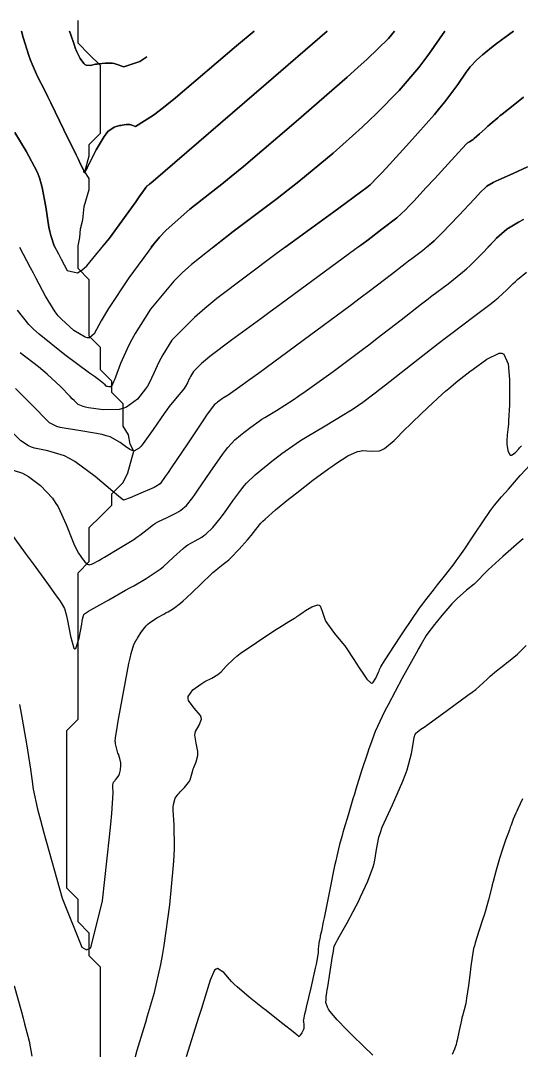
# Model space of a CAD drawing. Header units: metres. Extents: x 837475 to 838479, y 1189012 to 1191015.
# Drawn here: x 838348.7 to 838393.2, y 1190923.4 to 1191014.8 of the extents above; entities that cross this region are included whole.
import ezdxf

# ---------------------------------------------------------------- set-up
doc = ezdxf.new("R2010")
doc.units = ezdxf.units.M
doc.header["$LTSCALE"] = 0.3
for name, color, linetype in [('COTAS 10', 1, 'Continuous'), ('COTAS INT', 252, 'Continuous'), ('DRENAJE', 5, 'Continuous')]:
    doc.layers.add(name, color=color, linetype=linetype)

msp = doc.modelspace()

# ---------------------------------------------------------------- linework, layer by layer
at = {"layer": 'COTAS 10'}
for points, elevation in [([(838348.207, 1191004.885), (838349.237, 1191003.216), (838350.193, 1191001.388), (838350.396, 1191000.859), (838350.572, 1191000.321), (838350.637, 1191000), (838350.985, 1190998.296), (838351.242, 1190996.493), (838351.32, 1190996.095), (838351.401, 1190995.74), (838351.716, 1190994.824), (838352.094, 1190994.106), (838352.215, 1190993.877), (838352.342, 1190993.634), (838352.857, 1190992.648), (838353.776, 1190992.436), (838354.157, 1190992.681), (838354.594, 1190993.059), (838356.629, 1190995.52), (838358.568, 1190998.213), (838358.944, 1190998.736), (838359.25, 1190999.162), (838359.776, 1190999.899), (838359.836, 1190999.993), (838359.84, 1191000), (838359.849, 1191000.014), (838359.861, 1191000.032), (838359.889, 1191000.082), (838359.906, 1191000.11), (838359.91, 1191000.116), (838359.914, 1191000.121), (838359.928, 1191000.131), (838359.939, 1191000.134), (838359.942, 1191000.135), (838359.945, 1191000.135), (838359.954, 1191000.136), (838359.963, 1191000.136), (838359.966, 1191000.135), (838359.974, 1191000.132), (838360.06, 1191000.198), (838360.112, 1191000.24), (838360.175, 1191000.293), (838360.503, 1191000.574), (838370.51, 1191009.198), (838375.918, 1191013.872), (838370.51, 1191009.198), (838360.503, 1191000.574), (838360.175, 1191000.293), (838360.112, 1191000.24), (838360.06, 1191000.198), (838359.974, 1191000.132), (838359.966, 1191000.135), (838359.963, 1191000.136), (838359.954, 1191000.136), (838359.945, 1191000.135), (838359.942, 1191000.135), (838359.939, 1191000.134), (838359.928, 1191000.131), (838359.914, 1191000.121), (838359.91, 1191000.116), (838359.906, 1191000.11), (838359.889, 1191000.082), (838359.861, 1191000.032), (838359.849, 1191000.014), (838359.84, 1191000), (838359.836, 1190999.993), (838359.776, 1190999.899), (838359.25, 1190999.162), (838358.944, 1190998.736), (838358.568, 1190998.213), (838356.629, 1190995.52), (838355.947, 1190994.695)], 1690), ([(838351.784, 1190994.695), (838351.716, 1190994.824), (838351.401, 1190995.74), (838351.32, 1190996.095), (838351.242, 1190996.493), (838350.985, 1190998.296), (838350.637, 1191000), (838350.572, 1191000.321), (838350.396, 1191000.859), (838350.193, 1191001.388), (838349.237, 1191003.216), (838348.207, 1191004.885)], 1690), ([(838393.703, 1191001.848), (838392.417, 1191001.259), (838391.15, 1191000.696), (838390.881, 1191000.567), (838390.649, 1191000.45), (838390.104, 1191000.128), (838389.971, 1191000), (838389.531, 1190999.577), (838389.28, 1190999.317), (838388.988, 1190999.01), (838387.602, 1190997.513), (838386.106, 1190995.937), (838385.745, 1190995.581), (838385.407, 1190995.26), (838384.382, 1190994.39), (838383.429, 1190993.676), (838383.137, 1190993.452), (838382.833, 1190993.219), (838381.633, 1190992.283), (838379.655, 1190990.772), (838378.861, 1190990.177), (838377.959, 1190989.503), (838373.81, 1190986.43), (838369.839, 1190983.512), (838369.049, 1190982.937), (838368.393, 1190982.463), (838367.145, 1190981.589), (838366.804, 1190981.384), (838366.72, 1190981.331), (838366.642, 1190981.28), (838366.397, 1190981.107), (838366.197, 1190980.951), (838366.146, 1190980.911), (838366.097, 1190980.872), (838365.935, 1190980.739), (838365.474, 1190980.13), (838365.237, 1190979.79), (838364.952, 1190979.376), (838363.525, 1190977.263), (838362.096, 1190975.139), (838361.81, 1190974.719), (838361.571, 1190974.371), (838361.101, 1190973.722), (838360.744, 1190973.486), (838360.576, 1190973.398), (838360.377, 1190973.301), (838359.407, 1190972.872), (838358.461, 1190972.479), (838358.277, 1190972.404), (838358.126, 1190972.345), (838357.866, 1190972.255), (838357.457, 1190972.581), (838357.213, 1190972.784), (838356.913, 1190973.036), (838355.358, 1190974.352), (838353.544, 1190975.698), (838353.08, 1190975.969), (838352.634, 1190976.196), (838351.161, 1190976.647), (838349.962, 1190976.881), (838349.688, 1190976.97), (838349.439, 1190977.069), (838348.748, 1190977.517), (838347.829, 1190978.439)], 1700), ([(838384.742, 1190994.695), (838385.407, 1190995.26), (838385.745, 1190995.581), (838386.106, 1190995.937), (838387.602, 1190997.513), (838388.988, 1190999.01), (838389.28, 1190999.317), (838389.531, 1190999.577), (838389.971, 1191000), (838390.104, 1191000.128), (838390.649, 1191000.45), (838390.881, 1191000.567), (838391.15, 1191000.696), (838392.417, 1191001.259), (838393.703, 1191001.848)], 1700), ([(838393.307, 1190968.841), (838392.954, 1190968.54), (838391.503, 1190967.259), (838390.217, 1190966.082), (838389.967, 1190965.846), (838389.763, 1190965.65), (838389.411, 1190965.265), (838389.208, 1190965.035), (838389.098, 1190964.935), (838388.965, 1190964.82), (838388.291, 1190964.276), (838387.453, 1190963.538), (838387.216, 1190963.302), (838386.977, 1190963.051), (838386.097, 1190962.028), (838385.342, 1190961.077), (838385.182, 1190960.871), (838385.043, 1190960.69), (838384.719, 1190960.246), (838384.281, 1190959.495), (838384.07, 1190959.12), (838383.821, 1190958.674), (838382.595, 1190956.459), (838381.326, 1190954.1), (838381.05, 1190953.563), (838380.805, 1190953.075), (838380.192, 1190951.73), (838379.763, 1190950.578), (838379.634, 1190950.212), (838379.501, 1190949.825), (838378.988, 1190948.259), (838378.474, 1190946.622), (838378.341, 1190946.191), (838378.212, 1190945.769), (838377.78, 1190944.327), (838377.418, 1190943.085), (838377.332, 1190942.791), (838377.253, 1190942.517), (838377.023, 1190941.706), (838376.776, 1190940.683), (838376.688, 1190940.276), (838376.59, 1190939.816), (838376.162, 1190937.706), (838375.751, 1190935.644), (838375.664, 1190935.214), (838375.588, 1190934.845), (838375.411, 1190934.02), (838375.316, 1190933.602), (838375.293, 1190933.489), (838375.271, 1190933.378), (838375.203, 1190932.987), (838375.153, 1190932.618), (838375.142, 1190932.519), (838375.134, 1190932.423), (838375.117, 1190932.09), (838375.015, 1190931.419), (838374.953, 1190931.109), (838374.876, 1190930.746), (838374.476, 1190928.988), (838374.073, 1190927.277), (838373.995, 1190926.943), (838373.931, 1190926.671), (838373.818, 1190926.196), (838373.812, 1190926.078), (838373.815, 1190926.031), (838373.82, 1190925.978), (838373.856, 1190925.736), (838373.859, 1190925.453), (838373.844, 1190925.375), (838373.822, 1190925.296), (838373.683, 1190925.013), (838373.535, 1190924.785), (838373.507, 1190924.741), (838373.484, 1190924.707), (838373.448, 1190924.653), (838373.226, 1190924.831), (838373.085, 1190924.943), (838372.911, 1190925.081), (838371.995, 1190925.806), (838370.847, 1190926.717), (838370.525, 1190926.972), (838370.202, 1190927.229), (838369.021, 1190928.169), (838367.948, 1190929.081), (838367.693, 1190929.32), (838367.456, 1190929.554), (838366.752, 1190930.349), (838366.21, 1190930.705), (838366.075, 1190930.663), (838365.946, 1190930.559), (838365.538, 1190929.672), (838364.99, 1190927.845), (838364.774, 1190927.148), (838364.529, 1190926.369), (838363.413, 1190922.865)], 1710)]:
    msp.add_lwpolyline(points, dxfattribs=dict(at, elevation=elevation))
at = {"layer": 'COTAS INT'}
for points, elevation in [([(838365.811, 1190994.695), (838367.578, 1190996.096), (838371.491, 1190999.022), (838372.475, 1190999.786), (838372.747, 1191000), (838373.418, 1191000.529), (838376.465, 1191003.047), (838379.045, 1191005.353), (838379.693, 1191005.963), (838380.312, 1191006.561), (838382.307, 1191008.62), (838384.047, 1191010.656), (838384.506, 1191011.24), (838384.954, 1191011.833), (838386.366, 1191013.872), (838384.954, 1191011.833), (838384.506, 1191011.24), (838384.047, 1191010.656), (838382.307, 1191008.62), (838380.312, 1191006.561), (838379.693, 1191005.963), (838379.045, 1191005.353), (838376.465, 1191003.047), (838373.418, 1191000.529), (838372.747, 1191000), (838372.475, 1190999.786), (838371.491, 1190999.022), (838367.578, 1190996.096), (838363.903, 1190993.182), (838363.069, 1190992.426), (838362.314, 1190991.691), (838360.246, 1190989.222), (838358.896, 1190987.063), (838358.593, 1190986.525), (838358.321, 1190986.012), (838357.592, 1190984.376), (838357.153, 1190983.179), (838357.063, 1190982.944), (838356.987, 1190982.75), (838356.826, 1190982.398), (838356.741, 1190982.336), (838356.714, 1190982.326), (838356.684, 1190982.318), (838356.562, 1190982.316), (838356.45, 1190982.332), (838356.427, 1190982.336), (838356.408, 1190982.341), (838356.369, 1190982.357), (838356.338, 1190982.388), (838356.324, 1190982.401), (838356.308, 1190982.418), (838356.233, 1190982.495), (838355.63, 1190982.96), (838355.283, 1190983.22), (838354.857, 1190983.538), (838352.664, 1190985.159), (838350.375, 1190986.981), (838349.888, 1190987.425), (838349.465, 1190987.842), (838348.467, 1190989.131)], 1694), ([(838372.201, 1190994.695), (838376.532, 1190997.858), (838377.526, 1190998.586), (838378.337, 1190999.182), (838379.435, 1191000), (838379.738, 1191000.226), (838380.4, 1191000.912), (838380.745, 1191001.283), (838381.16, 1191001.731), (838383.242, 1191004.003), (838385.442, 1191006.483), (838385.931, 1191007.063), (838386.367, 1191007.597), (838387.51, 1191009.142), (838388.257, 1191010.231), (838388.444, 1191010.479), (838388.623, 1191010.704), (838389.197, 1191011.318), (838389.712, 1191011.769), (838389.854, 1191011.89), (838389.996, 1191012.008), (838390.506, 1191012.423), (838391.048, 1191012.842), (838391.21, 1191012.963), (838391.377, 1191013.087), (838392.024, 1191013.557), (838392.462, 1191013.872), (838392.024, 1191013.557), (838391.377, 1191013.087), (838391.21, 1191012.963), (838391.048, 1191012.842), (838390.506, 1191012.423), (838389.996, 1191012.008), (838389.854, 1191011.89), (838389.712, 1191011.769), (838389.197, 1191011.318), (838388.623, 1191010.704), (838388.444, 1191010.479), (838388.257, 1191010.231), (838387.51, 1191009.142), (838386.367, 1191007.597), (838385.931, 1191007.063), (838385.442, 1191006.483), (838383.242, 1191004.003), (838381.16, 1191001.731), (838380.745, 1191001.283), (838380.4, 1191000.912), (838379.738, 1191000.226), (838379.435, 1191000), (838378.337, 1190999.182), (838377.526, 1190998.586), (838376.532, 1190997.858), (838371.414, 1190994.12), (838366.154, 1190990.142), (838365.07, 1190989.262), (838364.147, 1190988.478), (838362.16, 1190986.45), (838361.347, 1190985.149), (838361.165, 1190984.825), (838361, 1190984.516), (838360.562, 1190983.531), (838360.143, 1190982.637), (838359.992, 1190982.387), (838359.826, 1190982.136), (838359.097, 1190981.216), (838358.125, 1190980.507), (838357.806, 1190980.388), (838357.465, 1190980.302), (838356.052, 1190980.271), (838354.765, 1190980.457), (838354.503, 1190980.509), (838354.283, 1190980.56), (838353.828, 1190980.743), (838353.474, 1190981.099), (838353.317, 1190981.259), (838353.134, 1190981.445), (838352.26, 1190982.339), (838351.081, 1190983.449), (838350.706, 1190983.771), (838350.309, 1190984.1), (838348.702, 1190985.344)], 1696), ([(838393.333, 1191008.014), (838392.418, 1191007.29), (838391.459, 1191006.523), (838391.247, 1191006.35), (838391.057, 1191006.194), (838390.564, 1191005.775), (838390.181, 1191005.432), (838390.062, 1191005.324), (838389.937, 1191005.21), (838389.435, 1191004.754), (838388.974, 1191004.346), (838388.873, 1191004.263), (838388.785, 1191004.193), (838388.564, 1191004.047), (838388.444, 1191003.994), (838388.419, 1191003.981), (838388.396, 1191003.97), (838388.345, 1191003.94), (838387.886, 1191003.445), (838387.607, 1191003.142), (838387.263, 1191002.766), (838385.471, 1191000.808), (838384.722, 1191000), (838383.602, 1190998.793), (838383.21, 1190998.382), (838382.871, 1190998.035), (838382.1, 1190997.312), (838381.643, 1190996.97), (838381.503, 1190996.863), (838381.357, 1190996.751), (838380.783, 1190996.302), (838379.555, 1190995.372), (838378.998, 1190994.957), (838378.347, 1190994.473), (838375.211, 1190992.153), (838371.739, 1190989.596), (838370.876, 1190988.962), (838370.056, 1190988.36), (838367.451, 1190986.453), (838365.517, 1190984.995), (838365.121, 1190984.676), (838364.785, 1190984.393), (838364.074, 1190983.678), (838363.798, 1190983.236), (838363.736, 1190983.125), (838363.68, 1190983.02), (838363.531, 1190982.685), (838363.324, 1190982.309), (838363.232, 1190982.178), (838363.124, 1190982.036), (838362.61, 1190981.426), (838361.915, 1190980.566), (838361.693, 1190980.267), (838361.458, 1190979.94), (838360.506, 1190978.54), (838359.613, 1190977.286), (838359.416, 1190977.052), (838359.241, 1190976.867), (838358.791, 1190976.609), (838358.418, 1190976.766), (838358.292, 1190976.842), (838358.155, 1190976.934), (838357.579, 1190977.384), (838356.679, 1190977.868), (838356.338, 1190977.981), (838355.957, 1190978.084), (838354.252, 1190978.381), (838352.602, 1190978.64), (838352.257, 1190978.72), (838351.96, 1190978.802), (838351.288, 1190979.13), (838350.611, 1190979.811), (838350.31, 1190980.116), (838349.96, 1190980.473), (838348.288, 1190982.182)], 1698), ([(838378.646, 1190994.695), (838378.998, 1190994.957), (838379.555, 1190995.372), (838380.783, 1190996.302), (838381.357, 1190996.751), (838381.503, 1190996.863), (838381.643, 1190996.97), (838382.1, 1190997.312), (838382.871, 1190998.035), (838383.21, 1190998.382), (838383.602, 1190998.793), (838384.722, 1191000), (838385.471, 1191000.808), (838387.263, 1191002.766), (838387.607, 1191003.142), (838387.886, 1191003.445), (838388.345, 1191003.94), (838388.396, 1191003.97), (838388.419, 1191003.981), (838388.444, 1191003.994), (838388.564, 1191004.047), (838388.785, 1191004.193), (838388.873, 1191004.263), (838388.974, 1191004.346), (838389.435, 1191004.754), (838389.937, 1191005.21), (838390.062, 1191005.324), (838390.181, 1191005.432), (838390.564, 1191005.775), (838391.057, 1191006.194), (838391.247, 1191006.35), (838391.459, 1191006.523), (838392.418, 1191007.29), (838393.333, 1191008.014)], 1698), ([(838360.326, 1190994.695), (838360.48, 1190994.904), (838361.068, 1190995.589), (838361.653, 1190996.222), (838363.741, 1190998.073), (838361.653, 1190996.222), (838361.068, 1190995.589), (838360.48, 1190994.904), (838358.332, 1190991.994), (838356.545, 1190989.253), (838356.184, 1190988.674), (838355.881, 1190988.174), (838355.27, 1190987.018), (838354.851, 1190986.669), (838354.669, 1190986.678), (838354.459, 1190986.732), (838353.461, 1190987.308), (838352.354, 1190988.306), (838352.075, 1190988.627), (838351.808, 1190988.967), (838350.941, 1190990.355), (838350.112, 1190991.938), (838349.869, 1190992.401), (838349.62, 1190992.875), (838348.669, 1190994.674)], 1692), ([(838348.07, 1190974.913), (838348.907, 1190974.649), (838349.165, 1190974.514), (838349.436, 1190974.354), (838350.508, 1190973.552), (838351.556, 1190972.431), (838351.811, 1190972.069), (838352.051, 1190971.685), (838352.79, 1190970.11), (838353.344, 1190968.672), (838353.467, 1190968.373), (838353.577, 1190968.118), (838353.867, 1190967.554), (838354.076, 1190967.266), (838354.136, 1190967.184), (838354.196, 1190967.101), (838354.422, 1190966.791), (838354.668, 1190966.57), (838354.742, 1190966.543), (838354.818, 1190966.53), (838355.114, 1190966.606), (838355.662, 1190966.92), (838355.898, 1190967.057), (838356.17, 1190967.215), (838357.456, 1190967.97), (838358.768, 1190968.776), (838359.057, 1190968.968), (838359.313, 1190969.145), (838359.97, 1190969.672), (838360.513, 1190970.1), (838360.697, 1190970.216), (838360.896, 1190970.331), (838361.738, 1190970.734), (838362.569, 1190971.135), (838362.762, 1190971.248), (838362.938, 1190971.363), (838363.437, 1190971.784), (838363.999, 1190972.496), (838364.215, 1190972.794), (838364.456, 1190973.135), (838365.546, 1190974.733), (838366.648, 1190976.322), (838366.897, 1190976.658), (838367.123, 1190976.949), (838367.738, 1190977.625), (838368.234, 1190978.03), (838368.385, 1190978.15), (838368.541, 1190978.274), (838369.155, 1190978.749), (838369.903, 1190979.279), (838370.143, 1190979.437), (838370.399, 1190979.6), (838371.443, 1190980.227), (838372.905, 1190981.159), (838373.423, 1190981.514), (838373.99, 1190981.91), (838376.45, 1190983.688), (838379.067, 1190985.638), (838379.733, 1190986.141), (838380.375, 1190986.63), (838382.484, 1190988.263), (838384.308, 1190989.687), (838384.771, 1190990.042), (838385.215, 1190990.382), (838386.664, 1190991.468), (838387.943, 1190992.485), (838388.28, 1190992.78), (838388.609, 1190993.081), (838389.734, 1190994.218), (838390.714, 1190995.255), (838390.952, 1190995.493), (838391.176, 1190995.71), (838391.864, 1190996.316), (838392.901, 1190996.93), (838393.344, 1190997.153)], 1702), ([(838393.344, 1190997.153), (838392.901, 1190996.93), (838391.864, 1190996.316), (838391.176, 1190995.71), (838390.952, 1190995.493), (838390.714, 1190995.255), (838390.185, 1190994.695)], 1702), ([(838347.847, 1190969.357), (838349.15, 1190967.562), (838349.497, 1190967.084), (838349.84, 1190966.613), (838351.031, 1190964.977), (838351.98, 1190963.655), (838352.17, 1190963.381), (838352.329, 1190963.147), (838352.637, 1190962.637), (838352.78, 1190962.11), (838352.834, 1190961.865), (838352.894, 1190961.578), (838353.164, 1190960.185), (838353.47, 1190959.142), (838353.553, 1190959.075), (838353.635, 1190959.105), (838353.923, 1190960.016), (838354.155, 1190961.262), (838354.201, 1190961.503), (838354.239, 1190961.699), (838354.311, 1190962.03), (838354.337, 1190962.075), (838354.346, 1190962.091), (838354.356, 1190962.108), (838354.4, 1190962.179), (838354.76, 1190962.419), (838354.969, 1190962.542), (838355.225, 1190962.69), (838356.546, 1190963.428), (838358.049, 1190964.264), (838358.42, 1190964.473), (838358.772, 1190964.672), (838359.877, 1190965.31), (838360.843, 1190965.949), (838361.106, 1190966.149), (838361.368, 1190966.358), (838362.3, 1190967.195), (838363.156, 1190967.968), (838363.37, 1190968.137), (838363.573, 1190968.286), (838364.226, 1190968.661), (838364.82, 1190968.993), (838364.987, 1190969.115), (838365.155, 1190969.25), (838365.772, 1190969.845), (838366.427, 1190970.621), (838366.62, 1190970.869), (838366.816, 1190971.132), (838367.566, 1190972.203), (838368.344, 1190973.267), (838368.558, 1190973.525), (838368.772, 1190973.767), (838369.541, 1190974.51), (838370.371, 1190975.188), (838370.623, 1190975.389), (838370.885, 1190975.596), (838371.913, 1190976.392), (838373.164, 1190977.278), (838373.566, 1190977.543), (838373.994, 1190977.815), (838375.742, 1190978.865), (838377.416, 1190979.856), (838377.797, 1190980.09), (838378.142, 1190980.307), (838379.089, 1190980.946), (838380.174, 1190981.772), (838380.606, 1190982.106), (838381.095, 1190982.487), (838383.334, 1190984.244), (838385.784, 1190986.155), (838386.405, 1190986.632), (838387.001, 1190987.087), (838388.947, 1190988.546), (838390.479, 1190989.709), (838390.815, 1190989.978), (838391.112, 1190990.225), (838391.865, 1190990.923), (838392.44, 1190991.499), (838392.625, 1190991.668), (838392.821, 1190991.842), (838393.624, 1190992.504)], 1704), ([(838348.642, 1190954.122), (838348.779, 1190953.348), (838349.247, 1190950.636), (838349.61, 1190948.408), (838349.68, 1190947.94), (838349.737, 1190947.537), (838349.836, 1190946.619), (838350.238, 1190944.834), (838350.487, 1190943.883), (838350.796, 1190942.735), (838352.409, 1190936.942), (838354.177, 1190932.596), (838354.584, 1190932.362), (838354.955, 1190932.547), (838355.996, 1190936.711), (838356.633, 1190942.382), (838356.749, 1190943.516), (838356.839, 1190944.462), (838356.944, 1190946.302), (838356.91, 1190946.816), (838356.912, 1190946.925), (838356.918, 1190947.02), (838356.981, 1190947.24), (838357.09, 1190947.374), (838357.125, 1190947.415), (838357.161, 1190947.456), (838357.312, 1190947.617), (838357.457, 1190947.831), (838357.49, 1190947.907), (838357.52, 1190947.989), (838357.602, 1190948.346), (838357.629, 1190948.745), (838357.623, 1190948.853), (838357.612, 1190948.961), (838357.525, 1190949.346), (838357.404, 1190949.723), (838357.372, 1190949.826), (838357.34, 1190949.928), (838357.228, 1190950.292), (838357.148, 1190950.651), (838357.137, 1190950.75), (838357.131, 1190950.849), (838357.146, 1190951.205), (838357.287, 1190952.06), (838357.361, 1190952.474), (838357.448, 1190952.965), (838357.888, 1190955.377), (838358.349, 1190957.774), (838358.45, 1190958.255), (838358.539, 1190958.657), (838358.767, 1190959.45), (838358.963, 1190959.788), (838359.032, 1190959.903), (838359.108, 1190960.028), (838359.436, 1190960.558), (838359.875, 1190961.112), (838360.02, 1190961.251), (838360.176, 1190961.385), (838360.828, 1190961.82), (838361.491, 1190962.189), (838361.655, 1190962.281), (838361.81, 1190962.369), (838362.298, 1190962.651), (838362.918, 1190963.122), (838363.156, 1190963.33), (838363.423, 1190963.571), (838364.63, 1190964.719), (838365.799, 1190965.836), (838366.042, 1190966.058), (838366.251, 1190966.242), (838366.713, 1190966.589), (838367.07, 1190966.851), (838367.212, 1190966.981), (838367.373, 1190967.137), (838368.108, 1190967.907), (838368.856, 1190968.745), (838369.025, 1190968.944), (838369.177, 1190969.128), (838369.587, 1190969.674), (838370.04, 1190970.212), (838370.219, 1190970.392), (838370.421, 1190970.585), (838371.344, 1190971.396), (838372.508, 1190972.346), (838372.862, 1190972.628), (838373.229, 1190972.919), (838374.67, 1190974.035), (838376.076, 1190975.076), (838376.421, 1190975.32), (838376.748, 1190975.544), (838377.768, 1190976.189), (838378.629, 1190976.568), (838378.854, 1190976.624), (838379.074, 1190976.658), (838379.823, 1190976.602), (838380.572, 1190976.631), (838380.792, 1190976.718), (838381.018, 1190976.839), (838381.88, 1190977.563), (838382.882, 1190978.587), (838383.196, 1190978.897), (838383.526, 1190979.219), (838384.85, 1190980.479), (838386.128, 1190981.655), (838386.429, 1190981.924), (838386.707, 1190982.169), (838387.521, 1190982.852), (838388.319, 1190983.466), (838388.586, 1190983.668), (838388.874, 1190983.885), (838390.084, 1190984.782), (838391.193, 1190985.317), (838391.417, 1190985.304), (838391.606, 1190985.223), (838391.987, 1190984.348), (838392.092, 1190982.978), (838392.107, 1190982.584), (838392.116, 1190982.184), (838392.094, 1190980.684), (838392.026, 1190979.344), (838392.006, 1190979.045), (838391.985, 1190978.776), (838391.902, 1190978.061), (838391.856, 1190977.535), (838391.858, 1190977.385), (838391.866, 1190977.233), (838391.95, 1190976.668), (838392.128, 1190976.287), (838392.195, 1190976.251), (838392.27, 1190976.245), (838392.607, 1190976.473), (838392.928, 1190976.826), (838392.994, 1190976.897), (838393.049, 1190976.958), (838393.162, 1190977.085)], 1706), ([(838358.594, 1190921.665), (838359.065, 1190923.47), (838359.67, 1190925.401), (838359.837, 1190925.952), (838360.003, 1190926.509), (838360.604, 1190928.576), (838361.178, 1190931.057), (838361.327, 1190931.874), (838361.473, 1190932.747), (838361.966, 1190936.373), (838362.31, 1190939.888), (838362.361, 1190940.691), (838362.393, 1190941.421), (838362.351, 1190943.445), (838362.264, 1190944.749), (838362.268, 1190945.025), (838362.285, 1190945.265), (838362.445, 1190945.825), (838362.72, 1190946.166), (838362.808, 1190946.268), (838362.902, 1190946.373), (838363.285, 1190946.78), (838363.633, 1190947.206), (838363.705, 1190947.322), (838363.766, 1190947.438), (838363.9, 1190947.853), (838364.001, 1190948.287), (838364.042, 1190948.415), (838364.089, 1190948.546), (838364.306, 1190949.048), (838364.461, 1190949.618), (838364.469, 1190949.793), (838364.462, 1190949.975), (838364.309, 1190950.69), (838364.195, 1190951.399), (838364.213, 1190951.577), (838364.251, 1190951.746), (838364.568, 1190952.29), (838364.778, 1190952.822), (838364.749, 1190952.984), (838364.682, 1190953.152), (838364.127, 1190953.811), (838363.622, 1190954.484), (838363.587, 1190954.661), (838363.598, 1190954.834), (838364.016, 1190955.424), (838364.707, 1190955.93), (838364.89, 1190956.05), (838365.069, 1190956.16), (838365.684, 1190956.484), (838366.241, 1190956.807), (838366.384, 1190956.916), (838366.522, 1190957.033), (838366.978, 1190957.53), (838367.645, 1190958.191), (838367.916, 1190958.412), (838368.224, 1190958.65), (838369.648, 1190959.648), (838371.103, 1190960.604), (838371.431, 1190960.815), (838371.726, 1190961.004), (838372.521, 1190961.492), (838373.026, 1190961.795), (838373.139, 1190961.866), (838373.24, 1190961.932), (838373.508, 1190962.122), (838373.787, 1190962.319), (838373.895, 1190962.389), (838374.017, 1190962.465), (838374.567, 1190962.793), (838375.097, 1190962.962), (838375.205, 1190962.936), (838375.297, 1190962.88), (838375.491, 1190962.418), (838375.71, 1190961.711), (838375.817, 1190961.5), (838375.945, 1190961.283), (838376.576, 1190960.445), (838377.297, 1190959.567), (838377.481, 1190959.325), (838377.659, 1190959.082), (838378.247, 1190958.21), (838378.761, 1190957.398), (838378.893, 1190957.195), (838379.02, 1190957), (838379.439, 1190956.374), (838379.802, 1190956.042), (838379.893, 1190956.034), (838379.979, 1190956.061), (838380.257, 1190956.462), (838380.477, 1190957.006), (838380.527, 1190957.123), (838380.572, 1190957.227), (838380.694, 1190957.483), (838381.022, 1190958.003), (838381.196, 1190958.273), (838381.408, 1190958.597), (838382.474, 1190960.223), (838383.623, 1190961.943), (838383.887, 1190962.326), (838384.127, 1190962.67), (838384.796, 1190963.574), (838385.363, 1190964.284), (838385.539, 1190964.506), (838385.722, 1190964.737), (838386.452, 1190965.662), (838387.186, 1190966.617), (838387.373, 1190966.869), (838387.553, 1190967.114), (838388.141, 1190967.951), (838388.714, 1190968.806), (838388.884, 1190969.061), (838389.059, 1190969.325), (838389.731, 1190970.349), (838390.413, 1190971.343), (838390.594, 1190971.589), (838390.772, 1190971.821), (838391.386, 1190972.553), (838392, 1190973.237), (838392.178, 1190973.439), (838392.359, 1190973.647), (838393.041, 1190974.445), (838393.969, 1190975.435)], 1708), ([(838379.977, 1190923.035), (838379.152, 1190923.82), (838378.186, 1190924.753), (838377.931, 1190925.008), (838377.681, 1190925.26), (838376.826, 1190926.159), (838376.172, 1190926.936), (838376.049, 1190927.112), (838375.953, 1190927.27), (838375.815, 1190927.702), (838375.838, 1190927.973), (838375.842, 1190928.031), (838375.846, 1190928.082), (838375.853, 1190928.204), (838375.906, 1190928.59), (838375.939, 1190928.808), (838375.98, 1190929.074), (838376.194, 1190930.436), (838376.412, 1190931.801), (838376.456, 1190932.069), (838376.492, 1190932.29), (838376.562, 1190932.692), (838376.748, 1190933.065), (838376.858, 1190933.268), (838376.993, 1190933.515), (838377.689, 1190934.764), (838378.496, 1190936.263), (838378.7, 1190936.667), (838378.896, 1190937.066), (838379.535, 1190938.466), (838380.007, 1190939.728), (838380.098, 1190940.039), (838380.171, 1190940.334), (838380.29, 1190941.263), (838380.513, 1190942.374), (838380.651, 1190942.784), (838380.822, 1190943.237), (838381.718, 1190945.245), (838382.654, 1190947.34), (838382.851, 1190947.849), (838383.021, 1190948.326), (838383.41, 1190949.796), (838383.589, 1190950.827), (838383.626, 1190951.029), (838383.658, 1190951.195), (838383.73, 1190951.491), (838383.764, 1190951.544), (838383.772, 1190951.557), (838383.78, 1190951.569), (838383.805, 1190951.604), (838384.248, 1190951.932), (838384.519, 1190952.129), (838384.855, 1190952.372), (838386.607, 1190953.631), (838388.416, 1190954.951), (838388.787, 1190955.232), (838389.102, 1190955.476), (838389.775, 1190956.055), (838390.142, 1190956.424), (838390.264, 1190956.536), (838390.396, 1190956.653), (838390.946, 1190957.114), (838391.602, 1190957.637), (838391.8, 1190957.794), (838392.005, 1190957.956), (838392.805, 1190958.585), (838393.581, 1190959.354)], 1712), ([(838393.246, 1190945.753), (838392.833, 1190944.874), (838392.741, 1190944.672), (838392.659, 1190944.487), (838392.443, 1190943.967), (838392.245, 1190943.433), (838392.174, 1190943.239), (838392.096, 1190943.026), (838391.754, 1190942.09), (838391.39, 1190941.035), (838391.298, 1190940.747), (838391.209, 1190940.46), (838390.919, 1190939.438), (838390.651, 1190938.418), (838390.576, 1190938.133), (838390.501, 1190937.846), (838390.229, 1190936.798), (838389.933, 1190935.73), (838389.843, 1190935.43), (838389.75, 1190935.128), (838389.384, 1190934.022), (838389.054, 1190932.988), (838388.984, 1190932.731), (838388.923, 1190932.488), (838388.778, 1190931.715), (838388.677, 1190930.908), (838388.644, 1190930.644), (838388.608, 1190930.361), (838388.459, 1190929.191), (838388.301, 1190928.078), (838388.259, 1190927.832), (838388.219, 1190927.612), (838388.081, 1190927.041), (838387.933, 1190926.521), (838387.887, 1190926.333), (838387.838, 1190926.127), (838387.64, 1190925.222), (838387.447, 1190924.341), (838387.401, 1190924.149), (838387.358, 1190923.98), (838387.228, 1190923.557), (838387.01, 1190923.083)], 1714), ([(838348.159, 1190929.164), (838348.803, 1190926.867), (838348.954, 1190926.316), (838349.093, 1190925.803), (838349.499, 1190924.26), (838349.724, 1190922.927)], 1708)]:
    msp.add_lwpolyline(points, dxfattribs=dict(at, elevation=elevation))
for points, elevation in [([(838353.863, 1191002.482), (838354.03, 1191002.138), (838354.309, 1191001.573), (838354.329, 1191001.526), (838354.333, 1191001.509), (838354.338, 1191001.489), (838354.351, 1191001.404), (838354.372, 1191001.343), (838354.381, 1191001.34), (838354.391, 1191001.341), (838354.441, 1191001.395), (838354.632, 1191001.749), (838354.731, 1191001.94), (838354.85, 1191002.171), (838355.447, 1191003.343), (838356.135, 1191004.527), (838356.311, 1191004.765), (838356.48, 1191004.965), (838357.04, 1191005.366), (838357.518, 1191005.49), (838357.635, 1191005.517), (838357.746, 1191005.539), (838358.094, 1191005.592), (838358.41, 1191005.584), (838358.501, 1191005.568), (838358.593, 1191005.547), (838358.938, 1191005.424), (838360.527, 1191006.42), (838361.404, 1191007.105), (838362.47, 1191007.967), (838367.896, 1191012.557), (838369.46, 1191013.872), (838367.896, 1191012.557), (838362.47, 1191007.967), (838361.404, 1191007.105), (838360.527, 1191006.42), (838358.938, 1191005.424), (838358.593, 1191005.547), (838358.501, 1191005.568), (838358.41, 1191005.584), (838358.094, 1191005.592), (838357.746, 1191005.539), (838357.635, 1191005.517), (838357.518, 1191005.49), (838357.04, 1191005.366), (838356.48, 1191004.965), (838356.311, 1191004.765), (838356.135, 1191004.527), (838355.447, 1191003.343), (838354.85, 1191002.171), (838354.731, 1191001.94), (838354.632, 1191001.749), (838354.441, 1191001.395), (838354.391, 1191001.341), (838354.381, 1191001.34), (838354.372, 1191001.343), (838354.351, 1191001.404), (838354.338, 1191001.489), (838354.333, 1191001.509), (838354.329, 1191001.526), (838354.309, 1191001.573), (838354.03, 1191002.138), (838353.863, 1191002.482), (838353.656, 1191002.908), (838352.581, 1191005.123), (838351.413, 1191007.516), (838351.147, 1191008.055), (838350.906, 1191008.539), (838350.244, 1191009.839), (838349.745, 1191010.949), (838349.607, 1191011.314), (838349.469, 1191011.703), (838348.97, 1191013.317), (838348.807, 1191013.872), (838348.97, 1191013.317), (838349.469, 1191011.703), (838349.607, 1191011.314), (838349.745, 1191010.949), (838350.244, 1191009.839), (838350.906, 1191008.539), (838351.147, 1191008.055), (838351.413, 1191007.516), (838352.581, 1191005.123), (838353.656, 1191002.908)], 1688), ([(838359.932, 1191011.586), (838359.299, 1191011.181), (838357.902, 1191010.716), (838357.22, 1191010.959), (838357.038, 1191011.001), (838356.859, 1191011.031), (838356.235, 1191011.047), (838355.668, 1191010.978), (838355.525, 1191010.955), (838355.388, 1191010.93), (838354.94, 1191010.825), (838354.549, 1191010.851), (838354.446, 1191010.909), (838354.346, 1191010.989), (838354.006, 1191011.459), (838353.724, 1191012.033), (838353.66, 1191012.177), (838353.603, 1191012.316), (838353.447, 1191012.765), (838353.187, 1191013.542), (838353.069, 1191013.872), (838353.187, 1191013.542), (838353.447, 1191012.765), (838353.603, 1191012.316), (838353.66, 1191012.177), (838353.724, 1191012.033), (838354.006, 1191011.459), (838354.346, 1191010.989), (838354.446, 1191010.909), (838354.549, 1191010.851), (838354.94, 1191010.825), (838355.388, 1191010.93), (838355.525, 1191010.955), (838355.668, 1191010.978), (838356.235, 1191011.047), (838356.859, 1191011.031), (838357.038, 1191011.001), (838357.22, 1191010.959), (838357.902, 1191010.716), (838359.299, 1191011.181)], 1686), ([(838366.211, 1191000), (838366.449, 1191000.186), (838367.425, 1191000.985), (838368.498, 1191001.876), (838373.191, 1191005.867), (838377.69, 1191009.793), (838378.641, 1191010.643), (838379.464, 1191011.391), (838381.371, 1191013.236), (838381.914, 1191013.872), (838381.371, 1191013.236), (838379.464, 1191011.391), (838378.641, 1191010.643), (838377.69, 1191009.793), (838373.191, 1191005.867), (838368.498, 1191001.876), (838367.425, 1191000.985), (838366.449, 1191000.186), (838366.211, 1191000), (838363.741, 1190998.073)], 1692)]:
    msp.add_lwpolyline(points, close=True, dxfattribs=dict(at, elevation=elevation))
at = {"layer": 'DRENAJE'}
for points in [[(838353.827, 1191013.811, 1686.159), (838353.827, 1191014.81, 1686.158)], [(838355.827, 1190922.841, 1708.002), (838355.827, 1190923.841, 1708), (838355.827, 1190924.841, 1707.986), (838355.827, 1190925.84, 1707.879), (838355.827, 1190926.84, 1707.618), (838355.827, 1190927.84, 1707.323), (838355.827, 1190928.839, 1707.03), (838355.827, 1190929.839, 1706.758), (838355.827, 1190930.839, 1706.529), (838354.827, 1190931.838, 1706.212), (838354.827, 1190932.838, 1706.07), (838354.827, 1190933.838, 1706.032), (838353.827, 1190934.837, 1706.03), (838353.827, 1190935.837, 1706.028), (838353.827, 1190936.837, 1706.026), (838352.828, 1190937.836, 1706.024), (838352.828, 1190938.836, 1706.022), (838352.828, 1190939.836, 1706.021), (838352.828, 1190940.835, 1706.019), (838352.828, 1190941.835, 1706.017), (838352.828, 1190942.835, 1706.015), (838352.828, 1190943.834, 1706.014), (838352.828, 1190944.834, 1706.012), (838352.828, 1190945.834, 1706.01), (838352.828, 1190946.833, 1706.009), (838352.828, 1190947.833, 1706.007), (838352.828, 1190948.833, 1706.005), (838352.828, 1190949.832, 1706.003), (838352.828, 1190950.832, 1706.002), (838352.828, 1190951.832, 1706), (838353.827, 1190952.831, 1705.977), (838353.827, 1190953.831, 1705.824), (838353.827, 1190954.831, 1705.503), (838353.827, 1190955.83, 1705.146), (838353.827, 1190956.83, 1704.795), (838353.827, 1190957.83, 1704.478), (838353.827, 1190958.829, 1704.232), (838353.827, 1190959.829, 1704.102), (838353.827, 1190960.828, 1704.057), (838353.827, 1190961.828, 1704.019), (838353.827, 1190962.828, 1703.926), (838353.827, 1190963.827, 1703.548), (838353.827, 1190964.827, 1703.06), (838353.827, 1190965.827, 1702.619), (838354.827, 1190966.826, 1702.111), (838354.827, 1190967.826, 1701.98), (838354.827, 1190968.826, 1701.787), (838354.827, 1190969.825, 1701.452), (838355.827, 1190970.825, 1700.943), (838356.826, 1190971.825, 1700.42), (838356.826, 1190972.824, 1700.101), (838357.826, 1190973.824, 1699.553), (838358.238, 1190974.689, 1699.059), (838358.791, 1190976.609, 1698), (838358.448, 1190977.231, 1698.177), (838358.308, 1190978.048, 1697.716), (838357.826, 1190978.822, 1697.102), (838357.826, 1190979.822, 1696.425), (838357.826, 1190980.822, 1695.692), (838356.826, 1190981.821, 1694.651), (838356.826, 1190982.821, 1694.16), (838355.827, 1190983.821, 1693.886), (838355.827, 1190984.82, 1693.371), (838355.827, 1190985.82, 1692.812), (838354.827, 1190986.82, 1692.174), (838354.827, 1190987.819, 1692.002), (838354.827, 1190988.819, 1691.808), (838354.827, 1190989.819, 1691.387), (838354.827, 1190990.818, 1690.937), (838354.827, 1190991.818, 1690.561), (838353.827, 1190992.818, 1690.086), (838353.827, 1190993.817, 1690.005), (838353.827, 1190994.817, 1690), (838353.985, 1190995.561, 1689.97), (838354.055, 1190996.337, 1689.67), (838354.252, 1190997.146, 1689.336), (838354.378, 1190998.314, 1689.06), (838354.827, 1190999.815, 1688.639), (838354.827, 1191000.815, 1688.341), (838354.441, 1191001.395, 1688), (838354.827, 1191002.814, 1688.045), (838354.827, 1191003.814, 1688.01), (838355.827, 1191004.814, 1687.985), (838355.827, 1191005.813, 1687.796), (838355.827, 1191006.813, 1687.452), (838355.827, 1191007.813, 1687.097), (838355.827, 1191008.812, 1686.761), (838355.827, 1191009.812, 1686.412), (838355.827, 1191010.812, 1686.166), (838354.827, 1191011.811, 1686.164), (838353.827, 1191012.811, 1686.161), (838353.827, 1191013.811, 1686.159)]]:
    msp.add_polyline3d(points, dxfattribs=at)

doc.saveas('drawing.dxf')
